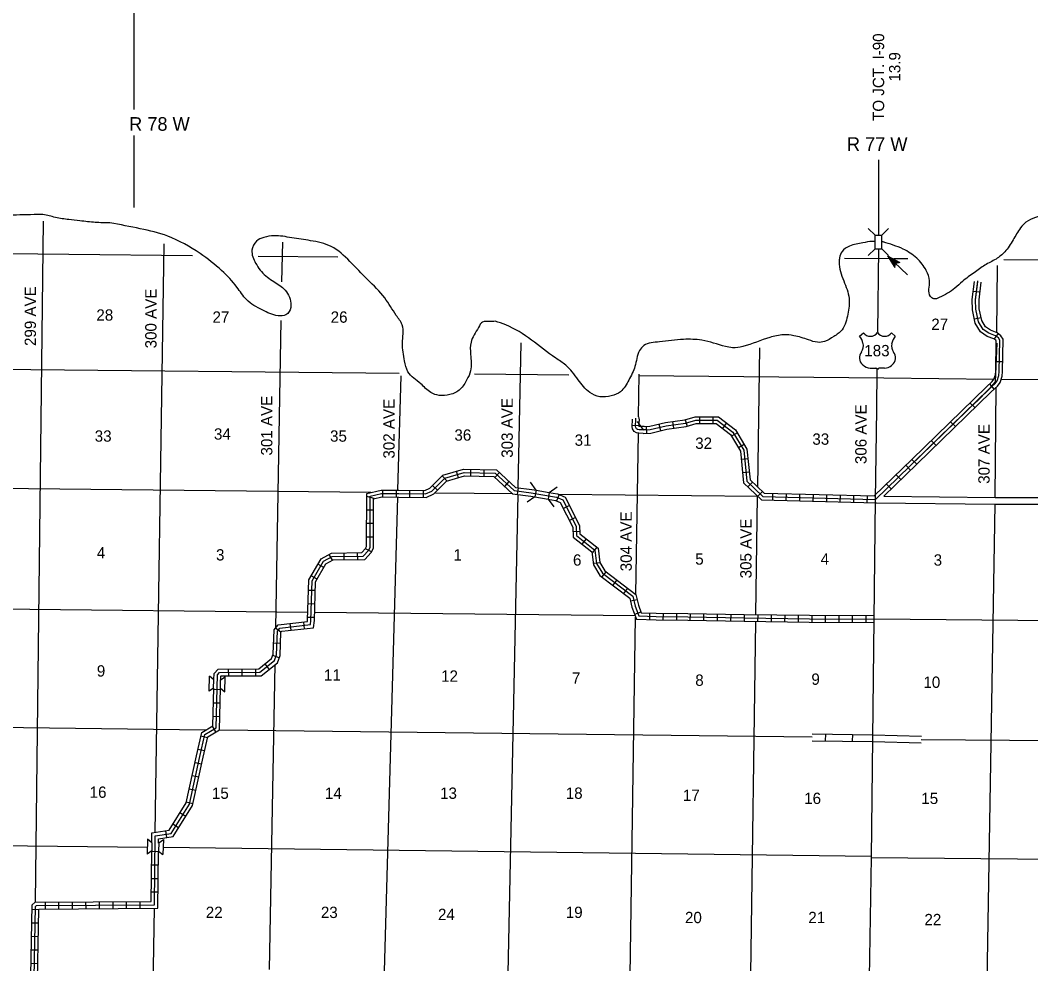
# Model space of a CAD drawing. Extents: x 1140073 to 1590613, y 15750063 to 16131461.
# Drawn here: x 1327480 to 1372073, y 15846104 to 15887770 of the extents above; entities that cross this region are included whole.
import ezdxf

# ---------------------------------------------------------------- set-up
doc = ezdxf.new("R2010")
doc.units = 0
for name, color, linetype in [('L10', 7, 'Continuous'), ('L13', 7, 'Continuous'), ('L14', 7, 'Continuous'), ('L18', 7, 'Continuous'), ('L2', 7, 'Continuous'), ('L28', 7, 'Continuous'), ('L3', 7, 'Continuous'), ('L30', 7, 'Continuous'), ('L50', 7, 'Continuous'), ('L8', 7, 'Continuous'), ('L9', 7, 'Continuous')]:
    doc.layers.add(name, color=color, linetype=linetype)

msp = doc.modelspace()

# ---------------------------------------------------------------- linework, layer by layer
at = {"layer": 'L10'}
msp.add_line((1365592, 15866757), (1370503, 15866694), dxfattribs=at)
for points in [[(1370503, 15866694), (1372490, 15866697)], [(1365225, 15866462), (1370499, 15866395)], [(1370504, 15866394), (1372629, 15866397)], [(1365099, 15855921), (1367237, 15855860)], [(1365102, 15856221), (1367246, 15856160)]]:
    msp.add_lwpolyline(points, dxfattribs=at)
at = {"layer": 'L13'}
for p, q in [((1328155, 15848822), (1328509, 15878903)), ((1333442, 15851909), (1333838, 15877890)), ((1338757, 15860940), (1339001, 15874517)), ((1349457, 15867126), (1349589, 15873520)), ((1360027, 15867157), (1360116, 15873309)), ((1344207, 15872169), (1325969, 15872350)), ((1344147, 15867015), (1344287, 15872073)), ((1351687, 15872095), (1347525, 15872136)), ((1354767, 15870256), (1354795, 15872140)), ((1365594, 15871957), (1354782, 15872064)), ((1370447, 15871911), (1365594, 15871957)), ((1372726, 15871890), (1370764, 15871908)), ((1354650, 15862407), (1354756, 15869541)), ((1342949, 15866917), (1325885, 15867098)), ((1349213, 15866851), (1345806, 15866887)), ((1349014, 15845691), (1349451, 15866824)), ((1360033, 15866736), (1351246, 15866829)), ((1359946, 15861521), (1360021, 15866748)), ((1340171, 15861620), (1326525, 15861767)), ((1354616, 15861464), (1340471, 15861616)), ((1354398, 15845582), (1354635, 15861414)), ((1359716, 15845644), (1359941, 15861221)), ((1384294, 15861149), (1365159, 15861329)), ((1338486, 15845845), (1338728, 15859320)), ((1335661, 15856423), (1324625, 15856554)), ((1362426, 15856105), (1336272, 15856416)), ((1367241, 15856010), (1387884, 15855831)), ((1333096, 15851244), (1323063, 15851347)), ((1365042, 15850839), (1333787, 15851236)), ((1391110, 15850560), (1365041, 15850785)), ((1332857, 15811462), (1333402, 15848556))]:
    msp.add_line(p, q, dxfattribs=at)
for points in [[(1339031, 15876221), (1339062, 15877963)], [(1335089, 15877369), (1324157, 15877488)], [(1341489, 15877299), (1337982, 15877338)], [(1365833, 15877235), (1363855, 15877253)], [(1366647, 15877227), (1366033, 15877233)], [(1370573, 15873977), (1370601, 15876936)], [(1374128, 15877157), (1370877, 15877188)], [(1370503, 15866694), (1370549, 15871564)], [(1343559, 15845785), (1344138, 15866709)], [(1370151, 15845307), (1370499, 15866394)]]:
    msp.add_lwpolyline(points, dxfattribs=at)
at = {"layer": 'L18'}
for p, q in [((1365202, 15878271), (1364904, 15878569)), ((1365202, 15878271), (1365500, 15878271)), ((1365202, 15877674), (1365202, 15878271)), ((1365500, 15878271), (1365799, 15878569)), ((1365500, 15877674), (1365500, 15878271)), ((1365202, 15877674), (1364904, 15877376)), ((1365202, 15877674), (1365500, 15877674)), ((1365500, 15877674), (1365799, 15877376)), ((1350240, 15867020), (1349996, 15867364)), ((1350240, 15867020), (1350189, 15866726)), ((1350240, 15867020), (1350828, 15866918)), ((1350828, 15866918), (1351172, 15867162)), ((1350189, 15866726), (1349845, 15866482)), ((1350189, 15866726), (1350777, 15866624)), ((1350828, 15866918), (1350777, 15866624)), ((1350777, 15866624), (1351020, 15866280)), ((1335813, 15858138), (1335831, 15858801)), ((1336026, 15858646), (1335831, 15858801)), ((1336016, 15858282), (1336026, 15858646)), ((1336314, 15858273), (1336324, 15858638)), ((1336324, 15858638), (1336527, 15858781)), ((1336508, 15858119), (1336527, 15858781)), ((1336016, 15858282), (1335813, 15858138)), ((1336314, 15858273), (1336508, 15858119)), ((1333100, 15851604), (1333082, 15850941)), ((1333295, 15851450), (1333100, 15851604)), ((1333295, 15851450), (1333285, 15851085)), ((1333593, 15851442), (1333583, 15851077)), ((1333593, 15851442), (1333796, 15851586)), ((1333796, 15851586), (1333778, 15850923)), ((1333285, 15851085), (1333082, 15850941)), ((1333583, 15851077), (1333778, 15850923))]:
    msp.add_line(p, q, dxfattribs=at)
at = {"layer": 'L2'}
for points in [[(1331442, 15878821), (1330792, 15878839), (1330115, 15878912), (1329620, 15878967), (1329034, 15879059), (1328485, 15879187), (1328100, 15879187), (1326837, 15879151), (1325793, 15879059), (1324933, 15878876), (1324328, 15878528), (1323926, 15877978), (1323340, 15876660), (1322552, 15874608), (1322076, 15873656), (1321271, 15871843), (1320996, 15871183), (1320685, 15870835), (1320373, 15870963), (1320044, 15871733), (1319714, 15872319), (1319220, 15872850), (1318689, 15873399), (1317956, 15874040), (1317187, 15875231), (1316949, 15876641), (1317114, 15879096), (1317114, 15880579), (1317041, 15881513), (1316766, 15882063), (1316455, 15882374), (1316125, 15882392), (1315521, 15882246), (1315082, 15882081)], [(1380633, 15871905), (1380446, 15872591), (1380299, 15873415), (1380024, 15874093), (1379530, 15874606), (1378724, 15875375), (1377882, 15876089), (1377205, 15876620), (1376747, 15876858), (1376509, 15876913), (1376344, 15876822), (1376216, 15876639), (1376088, 15876199), (1376124, 15875741), (1376271, 15875283), (1376307, 15874789), (1376161, 15874294), (1376051, 15873983), (1375850, 15873873), (1375374, 15873525), (1375062, 15873415), (1374659, 15873378), (1374183, 15873507), (1373652, 15873800), (1373323, 15874331), (1373433, 15874807), (1373799, 15875668), (1374220, 15876602), (1374421, 15877518), (1374385, 15878012), (1374238, 15878507), (1373780, 15878818), (1373085, 15879093), (1372627, 15879166), (1372279, 15879056), (1371858, 15878855), (1371620, 15878598), (1371290, 15878067), (1370924, 15877536), (1370539, 15877225), (1370045, 15876950), (1369569, 15876620), (1369056, 15876236), (1368727, 15875943), (1368031, 15875521), (1367793, 15875466), (1367646, 15875576), (1367610, 15876254), (1367463, 15876712), (1367042, 15877261), (1366438, 15877664), (1365559, 15877976)], [(1348437, 15874480), (1348178, 15874462), (1347885, 15874443), (1347702, 15874205), (1347372, 15873546), (1347354, 15873015), (1347354, 15872282), (1347189, 15871898), (1346896, 15871476), (1346439, 15871238), (1345962, 15871202), (1345596, 15871330), (1345157, 15871714), (1344589, 15872246), (1344443, 15872722), (1344351, 15873509), (1344333, 15874315), (1344076, 15874736), (1343564, 15875506), (1342813, 15876312), (1342026, 15877118), (1341202, 15877777), (1340286, 15878033), (1339462, 15878162), (1338675, 15878253), (1338235, 15878180), (1337906, 15878015), (1337704, 15877612), (1337869, 15877044), (1338071, 15876733), (1338602, 15876275), (1339114, 15875909), (1339316, 15875634), (1339426, 15875268), (1339352, 15874901), (1339206, 15874755), (1338858, 15874718), (1338162, 15874975), (1337466, 15875432), (1337045, 15875982), (1336368, 15876715), (1335416, 15877466), (1333987, 15878235), (1332779, 15878564), (1331442, 15878821)], [(1365207, 15877991), (1365081, 15877996), (1364660, 15877941), (1364074, 15877795), (1363744, 15877557), (1363635, 15877282), (1363616, 15877099), (1363818, 15876256), (1364056, 15875487), (1364056, 15875139), (1363909, 15874443), (1363744, 15874095), (1363378, 15873802), (1362975, 15873582), (1362664, 15873546), (1362261, 15873655), (1361620, 15873839), (1361163, 15873875), (1360558, 15873765), (1359368, 15873362), (1358910, 15873307), (1358599, 15873362), (1357555, 15873637), (1356750, 15873674), (1355688, 15873564), (1354992, 15873399), (1354809, 15873179), (1354607, 15872483), (1354333, 15871879), (1353967, 15871366), (1353564, 15871183), (1353051, 15871146), (1352612, 15871329), (1352099, 15871897), (1351550, 15872538), (1351110, 15872850), (1348913, 15874315), (1348437, 15874480)], [(1365559, 15877976), (1365539, 15877976), (1365519, 15877977)]]:
    msp.add_spline(points, degree=3, dxfattribs=at)
at = {"layer": 'L28'}
for p, q in [((1365754, 15877362), (1366289, 15877072)), ((1365754, 15877362), (1366078, 15876849)), ((1365754, 15877362), (1366631, 15876530)), ((1365796, 15877311), (1366065, 15876896)), ((1365831, 15877312), (1366248, 15877076)), ((1365844, 15877265), (1366070, 15876913)), ((1365867, 15877266), (1366230, 15877070)), ((1365898, 15877214), (1366069, 15876949)), ((1365927, 15877220), (1366195, 15877057)), ((1365946, 15877180), (1366060, 15877071)), ((1365947, 15877156), (1366080, 15876984)), ((1365964, 15877174), (1366166, 15877051)), ((1365982, 15877146), (1366060, 15877071)), ((1366018, 15877100), (1366085, 15877013)), ((1366048, 15877106), (1366149, 15877044)), ((1366072, 15877083), (1366114, 15877044)), ((1366072, 15877048), (1366091, 15877019)), ((1366078, 15876849), (1366108, 15877026)), ((1366289, 15877072), (1366108, 15877026))]:
    msp.add_line(p, q, dxfattribs=at)
at = {"layer": 'L3'}
for p, q in [((1365318, 15873994), (1365361, 15877674)), ((1364522, 15873814), (1364689, 15873971)), ((1366088, 15873814), (1365932, 15873971)), ((1364669, 15873501), (1364669, 15873501)), ((1365942, 15873490), (1365942, 15873511)), ((1364596, 15873114), (1364606, 15873125)), ((1366015, 15873114), (1366015, 15873114)), ((1364658, 15872551), (1364637, 15872561)), ((1364992, 15872405), (1365232, 15872405)), ((1365619, 15872405), (1365379, 15872405)), ((1365932, 15872530), (1365953, 15872551))]:
    msp.add_line(p, q, dxfattribs=at)
for points in [[(1365159, 15861329), (1365227, 15866612), (1365278, 15870578), (1365299, 15872364)], [(1364814, 15834998), (1364889, 15840247), (1364956, 15845497), (1365041, 15850804), (1365100, 15856071), (1365159, 15861329)]]:
    msp.add_lwpolyline(points, dxfattribs=at)
for centre, radius, start, end in [((1363925, 15873340), 760, 12.2899, 38.4099), ((1364994, 15874189), 378, 215.686, 325.8082), ((1365619, 15874189), 378, 214.1947, 324.6568), ((1366687, 15873340), 760, 141.5922, 166.936), ((1364226, 15873381), 459, 326.0856, 14.9122), ((1366387, 15873381), 459, 166.7495, 215.1852), ((1364922, 15872862), 411, 141.5649, 226.8935), ((1365690, 15872862), 411, 310.3399, 38.2937), ((1364994, 15872875), 470, 224.024, 270.0011), ((1365229, 15872327), 78.3, 10.3708, 90.0011), ((1365383, 15872327), 78.3, 90.0011, 169.6315), ((1365618, 15872875), 470, 270.0011, 311.99)]:
    msp.add_arc(centre, radius, start, end, dxfattribs=at)
at = {"layer": 'L50'}
for p, q in [((1332515, 15883834), (1332515, 15889803)), ((1332515, 15879500), (1332515, 15882685)), ((1365361, 15879055), (1365361, 15881610)), ((1365361, 15878271), (1365361, 15879055))]:
    msp.add_line(p, q, dxfattribs=at)
at = {"layer": 'L8'}
for p, q in [((1356829, 15870123), (1356915, 15869838)), ((1357450, 15870256), (1357451, 15869957)), ((1358046, 15870258), (1358048, 15869960)), ((1354781, 15869853), (1354484, 15869873)), ((1355106, 15869832), (1355118, 15869533)), ((1355660, 15869937), (1355732, 15869647)), ((1356263, 15870049), (1356300, 15869753)), ((1358651, 15869984), (1358471, 15869746)), ((1359127, 15869547), (1358870, 15869395)), ((1359431, 15869034), (1359175, 15868882)), ((1359593, 15868406), (1359296, 15868376)), ((1347358, 15867640), (1347363, 15867938)), ((1347954, 15867629), (1347960, 15867927)), ((1366565, 15868117), (1366772, 15867903)), ((1346311, 15867434), (1346100, 15867645)), ((1346817, 15867567), (1346734, 15867854)), ((1348422, 15867583), (1348625, 15867802)), ((1359654, 15867813), (1359357, 15867782)), ((1366137, 15867702), (1366344, 15867488)), ((1343482, 15866724), (1343485, 15867023)), ((1344078, 15866717), (1344082, 15867015)), ((1344675, 15866709), (1344678, 15867007)), ((1345271, 15866702), (1345275, 15867000)), ((1345890, 15867012), (1345679, 15867222)), ((1348860, 15867178), (1349063, 15867397)), ((1349424, 15866829), (1349464, 15867124)), ((1359798, 15867375), (1359592, 15867159)), ((1365708, 15867287), (1365916, 15867073)), ((1343095, 15866646), (1342770, 15866738)), ((1351259, 15866823), (1351146, 15866547)), ((1360229, 15866963), (1360023, 15866747)), ((1360678, 15866873), (1360671, 15866575)), ((1361274, 15866858), (1361267, 15866560)), ((1361871, 15866844), (1361863, 15866545)), ((1362467, 15866829), (1362460, 15866531)), ((1363064, 15866814), (1363056, 15866516)), ((1363660, 15866800), (1363653, 15866501)), ((1364256, 15866785), (1364249, 15866487)), ((1364853, 15866770), (1364845, 15866472)), ((1343067, 15866141), (1342769, 15866141)), ((1351715, 15866339), (1351449, 15866205)), ((1351984, 15865807), (1351718, 15865672)), ((1343066, 15865544), (1342768, 15865544)), ((1343065, 15864947), (1342767, 15864948)), ((1352167, 15865186), (1351869, 15865177)), ((1352452, 15864866), (1352267, 15864631)), ((1342988, 15864299), (1342720, 15864431)), ((1352920, 15864496), (1352736, 15864262)), ((1341257, 15863922), (1341114, 15864184)), ((1341775, 15863947), (1341770, 15864246)), ((1342372, 15863957), (1342367, 15864255)), ((1340878, 15863603), (1340620, 15863752)), ((1353061, 15863811), (1352765, 15863774)), ((1340580, 15863086), (1340322, 15863235)), ((1353331, 15863421), (1353150, 15863184)), ((1353805, 15863059), (1353624, 15862822)), ((1340503, 15862582), (1340205, 15862591)), ((1354280, 15862697), (1354099, 15862460)), ((1354701, 15862181), (1354411, 15862114)), ((1340483, 15861985), (1340185, 15861995)), ((1340463, 15861389), (1340165, 15861399)), ((1354872, 15861632), (1354593, 15861526)), ((1355253, 15861595), (1355243, 15861297)), ((1355845, 15861582), (1355843, 15861284)), ((1356442, 15861578), (1356440, 15861280)), ((1357040, 15861573), (1357035, 15861275)), ((1357637, 15861561), (1357631, 15861263)), ((1358233, 15861550), (1358228, 15861252)), ((1358830, 15861538), (1358824, 15861240)), ((1359426, 15861527), (1359421, 15861228)), ((1360022, 15861519), (1360018, 15861221)), ((1360618, 15861511), (1360615, 15861213)), ((1361215, 15861504), (1361211, 15861205)), ((1361811, 15861496), (1361808, 15861198)), ((1362407, 15861489), (1362406, 15861191)), ((1363003, 15861487), (1363002, 15861189)), ((1363600, 15861484), (1363599, 15861186)), ((1364196, 15861482), (1364195, 15861184)), ((1364793, 15861480), (1364792, 15861181)), ((1338985, 15860746), (1338749, 15860929)), ((1339432, 15860834), (1339399, 15861130)), ((1340025, 15860900), (1339992, 15861196)), ((1338965, 15860246), (1338666, 15860257)), ((1338904, 15859609), (1338624, 15859713)), ((1336679, 15858820), (1336678, 15859118)), ((1337276, 15858822), (1337274, 15859120)), ((1337872, 15858825), (1337871, 15859123)), ((1338471, 15859114), (1338284, 15859347)), ((1336316, 15858207), (1336018, 15858214)), ((1336301, 15857610), (1336003, 15857618)), ((1336286, 15857014), (1335988, 15857022)), ((1336115, 15856341), (1335966, 15856599)), ((1335742, 15856086), (1335451, 15856150)), ((1335614, 15855503), (1335323, 15855567)), ((1335486, 15854920), (1335195, 15854984)), ((1335357, 15854338), (1335066, 15854402)), ((1335229, 15853755), (1334938, 15853819)), ((1335101, 15853172), (1334809, 15853237)), ((1334783, 15852612), (1334530, 15852770)), ((1333948, 15851683), (1333903, 15851978)), ((1334468, 15852106), (1334215, 15852263)), ((1333581, 15851053), (1333282, 15851056)), ((1333574, 15850456), (1333275, 15850460)), ((1333567, 15849860), (1333268, 15849863)), ((1333560, 15849263), (1333261, 15849267)), ((1328595, 15848525), (1328593, 15848824)), ((1329191, 15848529), (1329189, 15848828)), ((1329788, 15848533), (1329786, 15848832)), ((1330384, 15848537), (1330382, 15848835)), ((1330981, 15848541), (1330979, 15848839)), ((1331578, 15848545), (1331576, 15848843)), ((1332174, 15848549), (1332172, 15848847)), ((1332771, 15848553), (1332769, 15848851)), ((1328299, 15848492), (1328001, 15848498)), ((1328288, 15847896), (1327990, 15847901)), ((1328277, 15847299), (1327979, 15847305)), ((1328266, 15846703), (1327968, 15846708)), ((1328255, 15846106), (1327957, 15846112))]:
    msp.add_line(p, q, dxfattribs=at)
for points in [[(1354704, 15870047), (1354974, 15869677), (1355282, 15869690), (1355985, 15869864), (1356836, 15869970), (1357288, 15870106), (1358238, 15870110), (1358931, 15869585), (1359404, 15868787), (1359545, 15867410), (1360253, 15866734), (1365227, 15866612), (1370273, 15871506), (1370510, 15871803), (1370582, 15873502)], [(1354968, 15869526), (1354775, 15869537), (1354672, 15869552), (1354569, 15869613), (1354497, 15869727), (1354480, 15869829), (1354499, 15870124), (1354499, 15870145), (1354497, 15870151)], [(1355115, 15869678), (1354930, 15869679), (1354791, 15869686), (1354724, 15869696), (1354677, 15869724), (1354640, 15869782), (1354631, 15869837), (1354650, 15870121), (1354649, 15870172), (1354638, 15870202)], [(1355007, 15869828), (1354934, 15869829), (1354806, 15869835), (1354783, 15869839), (1354782, 15869845), (1354800, 15870117), (1354798, 15870200), (1354779, 15870254)], [(1355007, 15869828), (1355261, 15869839), (1355957, 15870012), (1356805, 15870117), (1357265, 15870255), (1358288, 15870260), (1359045, 15869686), (1359550, 15868835), (1359689, 15867480), (1360315, 15866883), (1365168, 15866764), (1366829, 15868375)], [(1354968, 15869526), (1355304, 15869540), (1356012, 15869716), (1356867, 15869822), (1357310, 15869956), (1358188, 15869960), (1358817, 15869483), (1359259, 15868739), (1359401, 15867339), (1360192, 15866585), (1365259, 15866461)], [(1336028, 15858652), (1336035, 15858918), (1336208, 15859117), (1338007, 15859125), (1338575, 15859582), (1338647, 15859777), (1338688, 15860851), (1338858, 15861071), (1340152, 15861215), (1340160, 15861279), (1340219, 15863060), (1340755, 15863988), (1341211, 15864238), (1342552, 15864259), (1342721, 15864436), (1342765, 15864524), (1342769, 15866874), (1343404, 15867025), (1344189, 15867015), (1345331, 15867000), (1345560, 15867104), (1346134, 15867680), (1347046, 15867945), (1348501, 15867917), (1349340, 15867142), (1350050, 15867047)], [(1365592, 15866757), (1367048, 15868169)], [(1328006, 15840740), (1328153, 15848639), (1328195, 15848672), (1333404, 15848706), (1333440, 15851757), (1334141, 15851863), (1334943, 15853152), (1335407, 15855254), (1335621, 15856226), (1336125, 15856519), (1336183, 15858860), (1336277, 15858967), (1338060, 15858975), (1338701, 15859491), (1338796, 15859748), (1338836, 15860797), (1338938, 15860929), (1340287, 15861079), (1340310, 15861268), (1340368, 15863017), (1340864, 15863877), (1341250, 15864088), (1342617, 15864110), (1342846, 15864349), (1342915, 15864489), (1342919, 15866756), (1343421, 15866874), (1344187, 15866865), (1345362, 15866850), (1345647, 15866979), (1346213, 15867547), (1347066, 15867795), (1348441, 15867769), (1349273, 15867000), (1350030, 15866898)], [(1336328, 15858638), (1336332, 15858802), (1336345, 15858817), (1338113, 15858825), (1338827, 15859400), (1338945, 15859718), (1338984, 15860744), (1339018, 15860787), (1340422, 15860943), (1340459, 15861256), (1340517, 15862975), (1340973, 15863766), (1341290, 15863939), (1342682, 15863961), (1342970, 15864262), (1343065, 15864454), (1343069, 15866637), (1343437, 15866724), (1344185, 15866715), (1345394, 15866699), (1345734, 15866854), (1346292, 15867414), (1347086, 15867644), (1348381, 15867620), (1349206, 15866857), (1350010, 15866749)], [(1350053, 15867046), (1350243, 15867016)], [(1350006, 15866750), (1350184, 15866722)], [(1350030, 15866898), (1350371, 15866844), (1351144, 15866709), (1351418, 15866597), (1352011, 15865423), (1352022, 15865014), (1352839, 15864370), (1352915, 15863778), (1353168, 15863358), (1354513, 15862332), (1354616, 15861889), (1354777, 15861462), (1355543, 15861435), (1356935, 15861426), (1359426, 15861377), (1362301, 15861341), (1365159, 15861329)], [(1350776, 15866621), (1351102, 15866564), (1351309, 15866479), (1351862, 15865385), (1351874, 15864940), (1352698, 15864290), (1352770, 15863727), (1353054, 15863256), (1354379, 15862245), (1354472, 15861845), (1354672, 15861315), (1355540, 15861285), (1356933, 15861276), (1359424, 15861227), (1362300, 15861191), (1365159, 15861179)], [(1350811, 15866919), (1351186, 15866854), (1351526, 15866715), (1352160, 15865460), (1352170, 15865088), (1352980, 15864450), (1353060, 15863828), (1353282, 15863460), (1354647, 15862418), (1354760, 15861933), (1354882, 15861608), (1355546, 15861585), (1356937, 15861576), (1359429, 15861527), (1362302, 15861491), (1365160, 15861479)], [(1333286, 15851450), (1333291, 15851886), (1334051, 15852001), (1334802, 15853209), (1335260, 15855286), (1335488, 15856323), (1335977, 15856606), (1336019, 15858282)], [(1333586, 15851436), (1333588, 15851627), (1334232, 15851725), (1335084, 15853095), (1335553, 15855222), (1335753, 15856129), (1336273, 15856431), (1336319, 15858278)], [(1327859, 15840893), (1328004, 15848714), (1328143, 15848822), (1333256, 15848855), (1333282, 15851071)], [(1328156, 15840738), (1328300, 15848523), (1333552, 15848557), (1333582, 15851079)]]:
    msp.add_lwpolyline(points, dxfattribs=at)
at = {"layer": 'L9'}
for p, q in [((1369829, 15875757), (1369533, 15875793)), ((1369883, 15874624), (1369591, 15874564)), ((1370637, 15873932), (1370455, 15873695)), ((1370832, 15872681), (1370534, 15872686)), ((1370453, 15871482), (1370259, 15871708)), ((1369598, 15870663), (1369390, 15870876)), ((1368745, 15869829), (1368537, 15870042)), ((1367892, 15868995), (1367683, 15869208)), ((1367038, 15868161), (1366830, 15868374)), ((1363020, 15855948), (1363024, 15856247)), ((1364213, 15855933), (1364217, 15856231))]:
    msp.add_line(p, q, dxfattribs=at)
for points in [[(1366829, 15868375), (1370114, 15871585), (1370374, 15871809), (1370449, 15871916), (1370515, 15872105), (1370525, 15872270), (1370550, 15873601), (1370529, 15873637), (1370440, 15873706), (1370155, 15873810), (1369859, 15874013), (1369625, 15874392), (1369503, 15874987), (1369488, 15875434), (1369586, 15876234)], [(1366934, 15868268), (1370215, 15871474), (1370487, 15871707), (1370584, 15871848), (1370663, 15872075), (1370675, 15872263), (1370701, 15873641), (1370644, 15873738), (1370513, 15873839), (1370224, 15873944), (1369970, 15874119), (1369767, 15874448), (1369652, 15875005), (1369638, 15875428), (1369734, 15876216)], [(1367048, 15868169), (1370320, 15871367), (1370599, 15871606), (1370719, 15871779), (1370812, 15872045), (1370825, 15872257), (1370851, 15873680), (1370758, 15873839), (1370586, 15873972), (1370293, 15874079), (1370081, 15874225), (1369908, 15874504), (1369802, 15875022), (1369789, 15875421), (1369883, 15876198)], [(1369673, 15870911), (1370217, 15871476), (1370487, 15871707), (1370584, 15871848), (1370663, 15872075), (1370675, 15872263), (1370701, 15873641), (1370644, 15873738), (1370513, 15873839), (1370224, 15873944), (1369970, 15874119), (1369767, 15874448), (1369652, 15875005), (1369638, 15875428), (1369740, 15876265)], [(1362424, 15855955), (1365099, 15855921)], [(1362428, 15856255), (1365102, 15856221)]]:
    msp.add_lwpolyline(points, dxfattribs=at)

# ---------------------------------------------------------------- texts
at = {"layer": 'L14'}
for s, p in [('28', (1330841, 15874502)), ('27', (1335965, 15874411)), ('26', (1341180, 15874411)), ('27', (1367683, 15874094)), ('34', (1336029, 15869249)), ('36', (1346640, 15869203)), ('33', (1330769, 15869158)), ('35', (1341153, 15869158)), ('31', (1351946, 15868977)), ('32', (1357265, 15868841)), ('33', (1362435, 15869023)), ('4', (1330861, 15864003)), ('3', (1336121, 15863912)), ('1', (1346597, 15863912)), ('6', (1351871, 15863685)), ('5', (1357267, 15863730)), ('4', (1362800, 15863730)), ('3', (1367788, 15863685)), ('9', (1330861, 15858786)), ('11', (1340883, 15858605)), ('12', (1346052, 15858559)), ('7', (1351826, 15858468)), ('8', (1357267, 15858378)), ('9', (1362391, 15858423)), ('10', (1367334, 15858287)), ('16', (1330544, 15853433)), ('15', (1335940, 15853388)), ('14', (1340928, 15853388)), ('13', (1346007, 15853388)), ('18', (1351553, 15853388)), ('17', (1356723, 15853297)), ('16', (1362074, 15853161)), ('15', (1367243, 15853161)), ('22', (1335668, 15848126)), ('23', (1340747, 15848126)), ('24', (1345916, 15848035)), ('19', (1351553, 15848126)), ('20', (1356814, 15847899)), ('21', (1362255, 15847899)), ('22', (1367380, 15847808))]:
    msp.add_text(s, height=500, rotation=0, dxfattribs=at).set_placement(p)
at = {"layer": 'L3'}
msp.add_text('183', height=500, rotation=0, dxfattribs=at).set_placement((1364727, 15872930))
at = {"layer": 'L30'}
for s, p in [('299 AVE', (1328177, 15873384)), ('300 AVE', (1333496, 15873279)), ('301 AVE', (1338607, 15868548)), ('302 AVE', (1344002, 15868412)), ('303 AVE', (1349217, 15868447)), ('306 AVE', (1364826, 15868169)), ('307 AVE', (1370257, 15867299)), ('304 AVE', (1354466, 15863437)), ('305 AVE', (1359751, 15863124))]:
    msp.add_text(s, height=500, rotation=90, dxfattribs=at).set_placement(p)
at = {"layer": 'L50'}
for s, height, rotation, p in [('TO JCT. I-90', 500.01, 90, (1365603, 15883322)), ('13.9', 500, 90, (1366318, 15885059)), ('R 78 W', 600, 0, (1332286, 15882889)), ('R 77 W', 600, 0, (1363958, 15882001))]:
    msp.add_text(s, height=height, rotation=rotation, dxfattribs=at).set_placement(p)

doc.saveas('drawing.dxf')
